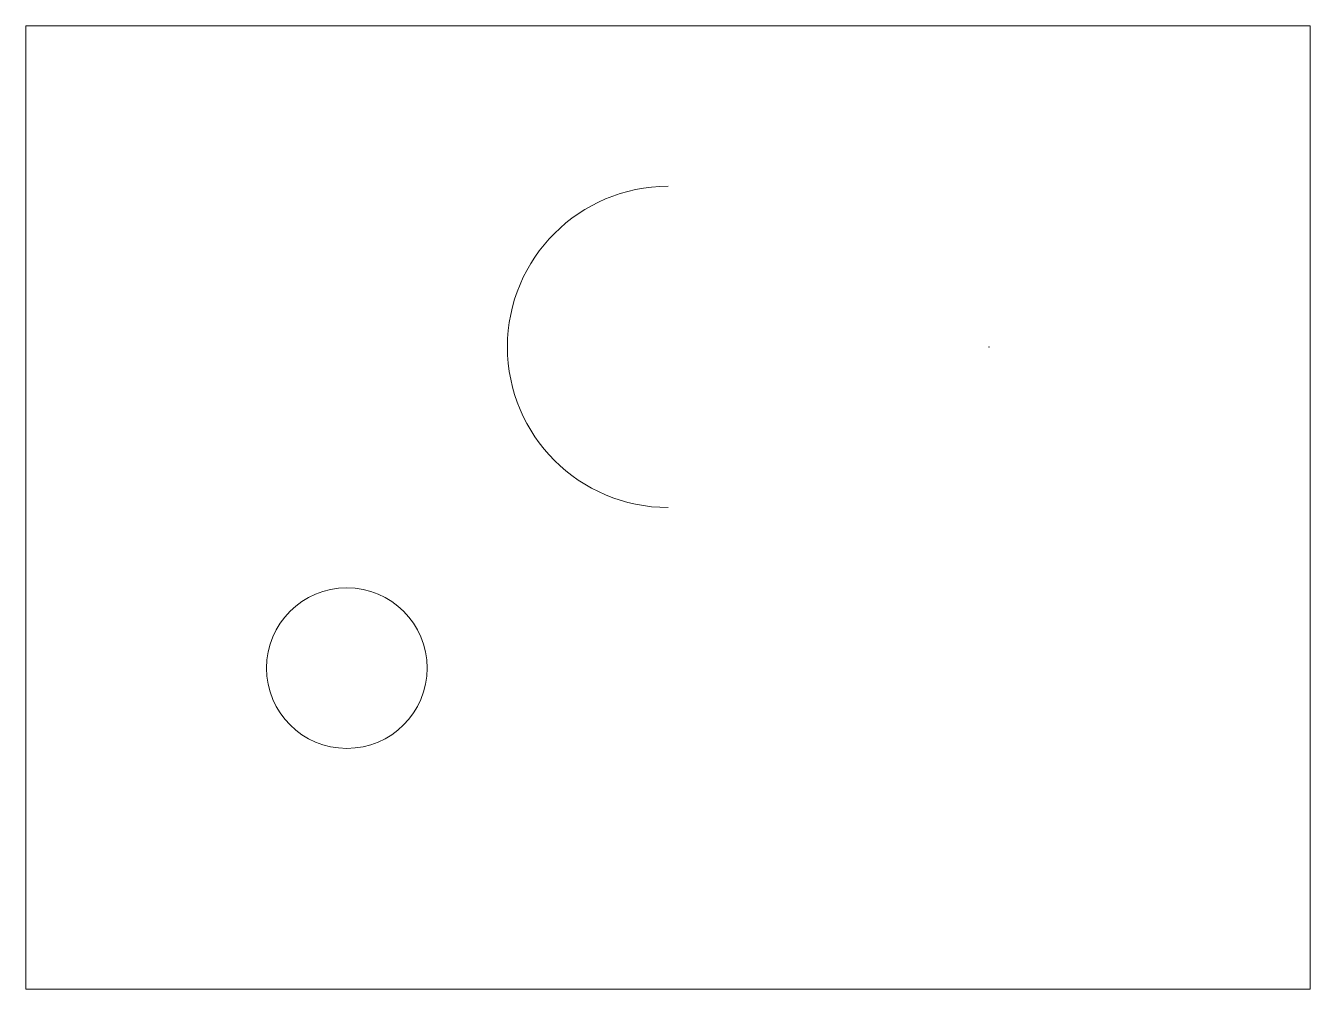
# Model space of a CAD drawing. Header units: inches. Extents: x 0 to 4, y 0 to 3.
import ezdxf

# ---------------------------------------------------------------- set-up
doc = ezdxf.new("R2010")
doc.units = ezdxf.units.IN
doc.header["$MEASUREMENT"] = 0
doc.layers.get('0').update_dxf_attribs({"linetype": 'CONTINUOUS', "lineweight": 0})
doc.layers.add('DRILL', color=7, linetype='CONTINUOUS', lineweight=0)

msp = doc.modelspace()

# ---------------------------------------------------------------- linework, layer by layer
at = {"lineweight": 0}
msp.add_lwpolyline([(0, 0), (4, 0), (4, 3), (0, 3)], close=True, dxfattribs=at)
msp.add_arc((2, 2), 0.5, 90, 270, dxfattribs=at)
at = {"layer": 'DRILL', "lineweight": 0}
msp.add_circle((1, 1), 0.25, dxfattribs=at)
msp.add_point((3, 2), dxfattribs=at)

doc.saveas('drawing.dxf')
